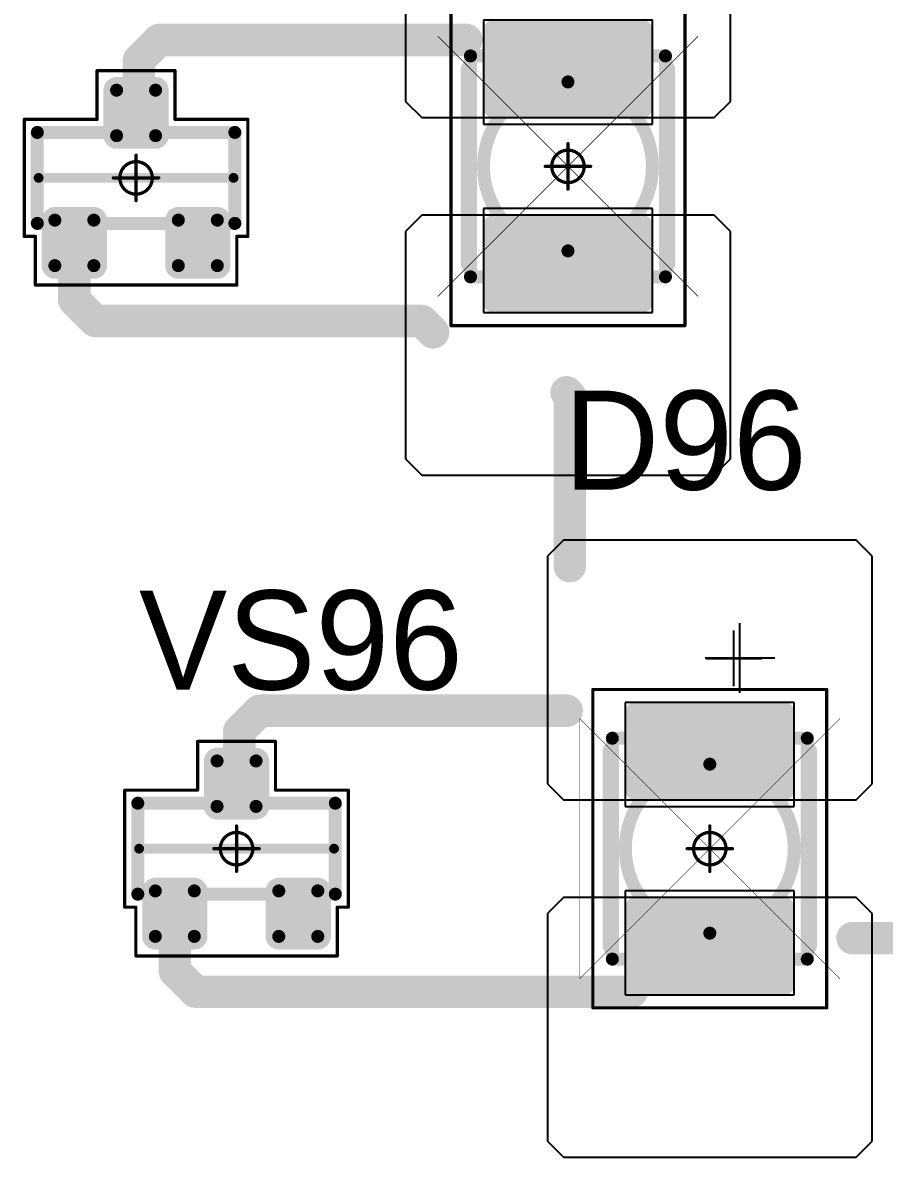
# Model space of a CAD drawing. Header units: millimetres. Extents: x 0 to 395, y 0 to 190.
# Drawn here: x 317.05 to 330.31, y 20.28 to 37.74 of the extents above; entities that cross this region are included whole.
import ezdxf

# ---------------------------------------------------------------- set-up
doc = ezdxf.new("R2010")
doc.units = ezdxf.units.MM
for name, color, linetype in [('Mechanical13', 56, 'Continuous'), ('Mechanical15', 56, 'Continuous'), ('Mechanical5', 56, 'Continuous'), ('TopLayer', 1, 'Continuous'), ('TopOverlay', 2, 'Continuous'), ('TopPaste', 8, 'Continuous'), ('TopSolder', 216, 'Continuous')]:
    doc.layers.add(name, color=color, linetype=linetype)

# ---------------------------------------------------------------- blocks, each defined once
blk = doc.blocks.new('SOT23_1088')
at = {"layer": 'Mechanical13', "const_width": 0.2}
for points in [[(-0.7, 1.52), (0.7, 1.52)], [(-0.7, 1.52), (-0.7, -1.52)], [(0.7, 1.52), (0.7, -1.52)], [(-0.7, -1.52), (0.7, -1.52)]]:
    blk.add_lwpolyline(points, dxfattribs=at)
at = {"layer": 'Mechanical13', "const_width": 0.1}
for points in [[(-0.75, 1.52, 1), (-0.65, 1.52, 1)], [(-0.75, 1.52, 1), (-0.65, 1.52, 1)], [(0.65, 1.52, 1), (0.75, 1.52, 1)], [(0.65, 1.52, 1), (0.75, 1.52, 1)], [(-0.75, -1.52, 1), (-0.65, -1.52, 1)], [(-0.75, -1.52, 1), (-0.65, -1.52, 1)], [(0.65, -1.52, 1), (0.75, -1.52, 1)], [(0.65, -1.52, 1), (0.75, -1.52, 1)]]:
    blk.add_lwpolyline(points, format="xyb", close=True, dxfattribs=at)
at = {"layer": 'Mechanical15', "const_width": 0.05}
for points in [[(-1.65, 1.55), (-1.65, -1.55)], [(-1.65, 1.55), (-0.9, 1.55)], [(-0.9, 1.72), (-0.9, 1.55)], [(-0.9, 1.72), (0.9, 1.72)], [(0.9, 1.72), (0.9, 0.6)], [(0.9, 0.6), (1.65, 0.6)], [(1.65, 0.6), (1.65, -0.6)], [(0, 0.35), (0, -0.35)], [(-0.35, 0), (0.35, 0)], [(0.9, -0.6), (1.65, -0.6)], [(0.9, -0.6), (0.9, -1.72)], [(-1.65, -1.55), (-0.9, -1.55)], [(-0.9, -1.55), (-0.9, -1.72)], [(-0.9, -1.72), (0.9, -1.72)]]:
    blk.add_lwpolyline(points, dxfattribs=at)
at = {"layer": 'Mechanical15'}
for points, const_width in [([(-1.662, 1.55, 1), (-1.637, 1.55, 1)], 0.025), ([(-1.662, 1.55, 1), (-1.637, 1.55, 1)], 0.025), ([(-0.913, 1.72, 1), (-0.888, 1.72, 1)], 0.025), ([(-0.913, 1.72, 1), (-0.888, 1.72, 1)], 0.025), ([(-0.913, 1.55, 1), (-0.888, 1.55, 1)], 0.025), ([(-0.913, 1.55, 1), (-0.888, 1.55, 1)], 0.025), ([(0.888, 1.72, 1), (0.913, 1.72, 1)], 0.025), ([(0.888, 1.72, 1), (0.913, 1.72, 1)], 0.025), ([(0.888, 0.6, 1), (0.913, 0.6, 1)], 0.025), ([(0.888, 0.6, 1), (0.913, 0.6, 1)], 0.025), ([(1.637, 0.6, 1), (1.662, 0.6, 1)], 0.025), ([(1.637, 0.6, 1), (1.662, 0.6, 1)], 0.025), ([(-0.012, 0.35, 1), (0.012, 0.35, 1)], 0.025), ([(0.25, 0, 1), (-0.25, 0, 1)], 0.05), ([(-0.362, 0, 1), (-0.337, 0, 1)], 0.025), ([(-0.262, 0, 1), (-0.238, 0, 1)], 0.025), ([(0.238, 0, 1), (0.262, 0, 1)], 0.025), ([(0.337, 0, 1), (0.362, 0, 1)], 0.025), ([(-0.012, -0.35, 1), (0.012, -0.35, 1)], 0.025), ([(0.888, -0.6, 1), (0.913, -0.6, 1)], 0.025), ([(0.888, -0.6, 1), (0.913, -0.6, 1)], 0.025), ([(1.637, -0.6, 1), (1.662, -0.6, 1)], 0.025), ([(1.637, -0.6, 1), (1.662, -0.6, 1)], 0.025), ([(-1.662, -1.55, 1), (-1.637, -1.55, 1)], 0.025), ([(-1.662, -1.55, 1), (-1.637, -1.55, 1)], 0.025), ([(-0.913, -1.55, 1), (-0.888, -1.55, 1)], 0.025), ([(-0.913, -1.55, 1), (-0.888, -1.55, 1)], 0.025), ([(-0.913, -1.72, 1), (-0.888, -1.72, 1)], 0.025), ([(-0.913, -1.72, 1), (-0.888, -1.72, 1)], 0.025), ([(0.888, -1.72, 1), (0.913, -1.72, 1)], 0.025), ([(0.888, -1.72, 1), (0.913, -1.72, 1)], 0.025)]:
    blk.add_lwpolyline(points, format="xyb", close=True, dxfattribs=dict(at, const_width=const_width))
at = {"layer": 'TopLayer', "const_width": 0.1}
for points in [[(-1.4, 1.25, 1), (-1.3, 1.25, 1)], [(-0.7, 1.25, 1), (-0.6, 1.25, 1)], [(-1.4, 0.65, 1), (-1.3, 0.65, 1)], [(-0.7, 0.65, 1), (-0.6, 0.65, 1)], [(0.6, 0.3, 1), (0.7, 0.3, 1)], [(1.3, 0.3, 1), (1.4, 0.3, 1)], [(0.6, -0.3, 1), (0.7, -0.3, 1)], [(1.3, -0.3, 1), (1.4, -0.3, 1)], [(-1.4, -0.65, 1), (-1.3, -0.65, 1)], [(-0.7, -0.65, 1), (-0.6, -0.65, 1)], [(-1.4, -1.25, 1), (-1.3, -1.25, 1)], [(-0.7, -1.25, 1), (-0.6, -1.25, 1)]]:
    blk.add_lwpolyline(points, format="xyb", close=True, dxfattribs=at)
at = {"layer": 'TopLayer'}
for points in [[(-1.45, 1.25), (-1.45, 0.65), (-0.55, 1.25), (-0.55, 0.65)], [(-1.35, 1.35), (-1.35, 0.55), (-0.65, 1.35), (-0.65, 0.55)], [(0.65, 0.4), (0.65, -0.4), (1.35, 0.4), (1.35, -0.4)], [(0.55, 0.3), (0.55, -0.3), (1.45, 0.3), (1.45, -0.3)], [(-1.45, -0.65), (-1.45, -1.25), (-0.55, -0.65), (-0.55, -1.25)], [(-1.35, -0.55), (-1.35, -1.35), (-0.65, -0.55), (-0.65, -1.35)]]:
    blk.add_solid(points, dxfattribs=at)
at = {"layer": 'TopOverlay', "const_width": 0.15}
blk.add_lwpolyline([(0, 1.5), (0, -1.5)], dxfattribs=at)
at = {"layer": 'TopOverlay', "const_width": 0.075}
for points in [[(-0.038, 1.5, 1), (0.038, 1.5, 1)], [(-0.038, -1.5, 1), (0.038, -1.5, 1)]]:
    blk.add_lwpolyline(points, format="xyb", close=True, dxfattribs=at)
at = {"layer": 'TopPaste', "const_width": 0.075}
for points in [[(-1.387, 1.25, 1), (-1.313, 1.25, 1)], [(-0.687, 1.25, 1), (-0.613, 1.25, 1)], [(-1.387, 0.65, 1), (-1.313, 0.65, 1)], [(-0.687, 0.65, 1), (-0.613, 0.65, 1)], [(0.613, 0.3, 1), (0.687, 0.3, 1)], [(1.313, 0.3, 1), (1.387, 0.3, 1)], [(0.613, -0.3, 1), (0.687, -0.3, 1)], [(1.313, -0.3, 1), (1.387, -0.3, 1)], [(-1.387, -0.65, 1), (-1.313, -0.65, 1)], [(-0.687, -0.65, 1), (-0.613, -0.65, 1)], [(-1.387, -1.25, 1), (-1.313, -1.25, 1)], [(-0.687, -1.25, 1), (-0.613, -1.25, 1)]]:
    blk.add_lwpolyline(points, format="xyb", close=True, dxfattribs=at)
at = {"layer": 'TopPaste'}
for points in [[(-1.425, 1.25), (-1.425, 0.65), (-0.575, 1.25), (-0.575, 0.65)], [(-1.35, 1.325), (-1.35, 0.575), (-0.65, 1.325), (-0.65, 0.575)], [(0.65, 0.375), (0.65, -0.375), (1.35, 0.375), (1.35, -0.375)], [(0.575, 0.3), (0.575, -0.3), (1.425, 0.3), (1.425, -0.3)], [(-1.425, -0.65), (-1.425, -1.25), (-0.575, -0.65), (-0.575, -1.25)], [(-1.35, -0.575), (-1.35, -1.325), (-0.65, -0.575), (-0.65, -1.325)]]:
    blk.add_solid(points, dxfattribs=at)
at = {"layer": 'TopSolder', "const_width": 0.202}
for points in [[(-1.451, 1.25, 1), (-1.249, 1.25, 1)], [(-0.751, 1.25, 1), (-0.549, 1.25, 1)], [(-1.451, 0.65, 1), (-1.249, 0.65, 1)], [(-0.751, 0.65, 1), (-0.549, 0.65, 1)], [(0.549, 0.3, 1), (0.751, 0.3, 1)], [(1.249, 0.3, 1), (1.451, 0.3, 1)], [(0.549, -0.3, 1), (0.751, -0.3, 1)], [(1.249, -0.3, 1), (1.451, -0.3, 1)], [(-1.451, -0.65, 1), (-1.249, -0.65, 1)], [(-0.751, -0.65, 1), (-0.549, -0.65, 1)], [(-1.451, -1.25, 1), (-1.249, -1.25, 1)], [(-0.751, -1.25, 1), (-0.549, -1.25, 1)]]:
    blk.add_lwpolyline(points, format="xyb", close=True, dxfattribs=at)
at = {"layer": 'TopSolder'}
for points in [[(-1.35, 1.452), (-1.35, 0.448), (-0.65, 1.452), (-0.65, 0.448)], [(-1.552, 1.25), (-1.552, 0.65), (-0.448, 1.25), (-0.448, 0.65)], [(0.65, 0.502), (0.65, -0.502), (1.35, 0.502), (1.35, -0.502)], [(0.448, 0.3), (0.448, -0.3), (1.552, 0.3), (1.552, -0.3)], [(-1.35, -0.448), (-1.35, -1.452), (-0.65, -0.448), (-0.65, -1.452)], [(-1.552, -0.65), (-1.552, -1.25), (-0.448, -0.65), (-0.448, -1.25)]]:
    blk.add_solid(points, dxfattribs=at)
blk = doc.blocks.new('SOT23_1089')
at = {"layer": 'Mechanical13', "const_width": 0.2}
for points in [[(-0.7, 1.52), (0.7, 1.52)], [(-0.7, 1.52), (-0.7, -1.52)], [(0.7, 1.52), (0.7, -1.52)], [(-0.7, -1.52), (0.7, -1.52)]]:
    blk.add_lwpolyline(points, dxfattribs=at)
at = {"layer": 'Mechanical13', "const_width": 0.1}
for points in [[(-0.75, 1.52, 1), (-0.65, 1.52, 1)], [(-0.75, 1.52, 1), (-0.65, 1.52, 1)], [(0.65, 1.52, 1), (0.75, 1.52, 1)], [(0.65, 1.52, 1), (0.75, 1.52, 1)], [(-0.75, -1.52, 1), (-0.65, -1.52, 1)], [(-0.75, -1.52, 1), (-0.65, -1.52, 1)], [(0.65, -1.52, 1), (0.75, -1.52, 1)], [(0.65, -1.52, 1), (0.75, -1.52, 1)]]:
    blk.add_lwpolyline(points, format="xyb", close=True, dxfattribs=at)
at = {"layer": 'Mechanical15', "const_width": 0.05}
for points in [[(-1.65, 1.55), (-1.65, -1.55)], [(-1.65, 1.55), (-0.9, 1.55)], [(-0.9, 1.72), (-0.9, 1.55)], [(-0.9, 1.72), (0.9, 1.72)], [(0.9, 1.72), (0.9, 0.6)], [(0.9, 0.6), (1.65, 0.6)], [(1.65, 0.6), (1.65, -0.6)], [(0, 0.35), (0, -0.35)], [(-0.35, 0), (0.35, 0)], [(0.9, -0.6), (1.65, -0.6)], [(0.9, -0.6), (0.9, -1.72)], [(-1.65, -1.55), (-0.9, -1.55)], [(-0.9, -1.55), (-0.9, -1.72)], [(-0.9, -1.72), (0.9, -1.72)]]:
    blk.add_lwpolyline(points, dxfattribs=at)
at = {"layer": 'Mechanical15'}
for points, const_width in [([(-1.662, 1.55, 1), (-1.637, 1.55, 1)], 0.025), ([(-1.662, 1.55, 1), (-1.637, 1.55, 1)], 0.025), ([(-0.913, 1.72, 1), (-0.888, 1.72, 1)], 0.025), ([(-0.913, 1.72, 1), (-0.888, 1.72, 1)], 0.025), ([(-0.913, 1.55, 1), (-0.888, 1.55, 1)], 0.025), ([(-0.913, 1.55, 1), (-0.888, 1.55, 1)], 0.025), ([(0.888, 1.72, 1), (0.913, 1.72, 1)], 0.025), ([(0.888, 1.72, 1), (0.913, 1.72, 1)], 0.025), ([(0.888, 0.6, 1), (0.913, 0.6, 1)], 0.025), ([(0.888, 0.6, 1), (0.913, 0.6, 1)], 0.025), ([(1.637, 0.6, 1), (1.662, 0.6, 1)], 0.025), ([(1.637, 0.6, 1), (1.662, 0.6, 1)], 0.025), ([(-0.012, 0.35, 1), (0.012, 0.35, 1)], 0.025), ([(0.25, 0, 1), (-0.25, 0, 1)], 0.05), ([(-0.362, 0, 1), (-0.337, 0, 1)], 0.025), ([(-0.262, 0, 1), (-0.238, 0, 1)], 0.025), ([(0.238, 0, 1), (0.262, 0, 1)], 0.025), ([(0.337, 0, 1), (0.362, 0, 1)], 0.025), ([(-0.012, -0.35, 1), (0.012, -0.35, 1)], 0.025), ([(0.888, -0.6, 1), (0.913, -0.6, 1)], 0.025), ([(0.888, -0.6, 1), (0.913, -0.6, 1)], 0.025), ([(1.637, -0.6, 1), (1.662, -0.6, 1)], 0.025), ([(1.637, -0.6, 1), (1.662, -0.6, 1)], 0.025), ([(-1.662, -1.55, 1), (-1.637, -1.55, 1)], 0.025), ([(-1.662, -1.55, 1), (-1.637, -1.55, 1)], 0.025), ([(-0.913, -1.55, 1), (-0.888, -1.55, 1)], 0.025), ([(-0.913, -1.55, 1), (-0.888, -1.55, 1)], 0.025), ([(-0.913, -1.72, 1), (-0.888, -1.72, 1)], 0.025), ([(-0.913, -1.72, 1), (-0.888, -1.72, 1)], 0.025), ([(0.888, -1.72, 1), (0.913, -1.72, 1)], 0.025), ([(0.888, -1.72, 1), (0.913, -1.72, 1)], 0.025)]:
    blk.add_lwpolyline(points, format="xyb", close=True, dxfattribs=dict(at, const_width=const_width))
at = {"layer": 'TopLayer', "const_width": 0.1}
for points in [[(-1.4, 1.25, 1), (-1.3, 1.25, 1)], [(-0.7, 1.25, 1), (-0.6, 1.25, 1)], [(-1.4, 0.65, 1), (-1.3, 0.65, 1)], [(-0.7, 0.65, 1), (-0.6, 0.65, 1)], [(0.6, 0.3, 1), (0.7, 0.3, 1)], [(1.3, 0.3, 1), (1.4, 0.3, 1)], [(0.6, -0.3, 1), (0.7, -0.3, 1)], [(1.3, -0.3, 1), (1.4, -0.3, 1)], [(-1.4, -0.65, 1), (-1.3, -0.65, 1)], [(-0.7, -0.65, 1), (-0.6, -0.65, 1)], [(-1.4, -1.25, 1), (-1.3, -1.25, 1)], [(-0.7, -1.25, 1), (-0.6, -1.25, 1)]]:
    blk.add_lwpolyline(points, format="xyb", close=True, dxfattribs=at)
at = {"layer": 'TopLayer'}
for points in [[(-1.45, 1.25), (-1.45, 0.65), (-0.55, 1.25), (-0.55, 0.65)], [(-1.35, 1.35), (-1.35, 0.55), (-0.65, 1.35), (-0.65, 0.55)], [(0.65, 0.4), (0.65, -0.4), (1.35, 0.4), (1.35, -0.4)], [(0.55, 0.3), (0.55, -0.3), (1.45, 0.3), (1.45, -0.3)], [(-1.45, -0.65), (-1.45, -1.25), (-0.55, -0.65), (-0.55, -1.25)], [(-1.35, -0.55), (-1.35, -1.35), (-0.65, -0.55), (-0.65, -1.35)]]:
    blk.add_solid(points, dxfattribs=at)
at = {"layer": 'TopOverlay', "const_width": 0.15}
blk.add_lwpolyline([(0, 1.5), (0, -1.5)], dxfattribs=at)
at = {"layer": 'TopOverlay', "const_width": 0.075}
for points in [[(-0.038, 1.5, 1), (0.038, 1.5, 1)], [(-0.038, -1.5, 1), (0.038, -1.5, 1)]]:
    blk.add_lwpolyline(points, format="xyb", close=True, dxfattribs=at)
at = {"layer": 'TopPaste', "const_width": 0.075}
for points in [[(-1.387, 1.25, 1), (-1.313, 1.25, 1)], [(-0.687, 1.25, 1), (-0.613, 1.25, 1)], [(-1.387, 0.65, 1), (-1.313, 0.65, 1)], [(-0.687, 0.65, 1), (-0.613, 0.65, 1)], [(0.613, 0.3, 1), (0.687, 0.3, 1)], [(1.313, 0.3, 1), (1.387, 0.3, 1)], [(0.613, -0.3, 1), (0.687, -0.3, 1)], [(1.313, -0.3, 1), (1.387, -0.3, 1)], [(-1.387, -0.65, 1), (-1.313, -0.65, 1)], [(-0.687, -0.65, 1), (-0.613, -0.65, 1)], [(-1.387, -1.25, 1), (-1.313, -1.25, 1)], [(-0.687, -1.25, 1), (-0.613, -1.25, 1)]]:
    blk.add_lwpolyline(points, format="xyb", close=True, dxfattribs=at)
at = {"layer": 'TopPaste'}
for points in [[(-1.425, 1.25), (-1.425, 0.65), (-0.575, 1.25), (-0.575, 0.65)], [(-1.35, 1.325), (-1.35, 0.575), (-0.65, 1.325), (-0.65, 0.575)], [(0.65, 0.375), (0.65, -0.375), (1.35, 0.375), (1.35, -0.375)], [(0.575, 0.3), (0.575, -0.3), (1.425, 0.3), (1.425, -0.3)], [(-1.425, -0.65), (-1.425, -1.25), (-0.575, -0.65), (-0.575, -1.25)], [(-1.35, -0.575), (-1.35, -1.325), (-0.65, -0.575), (-0.65, -1.325)]]:
    blk.add_solid(points, dxfattribs=at)
at = {"layer": 'TopSolder', "const_width": 0.202}
for points in [[(-1.451, 1.25, 1), (-1.249, 1.25, 1)], [(-0.751, 1.25, 1), (-0.549, 1.25, 1)], [(-1.451, 0.65, 1), (-1.249, 0.65, 1)], [(-0.751, 0.65, 1), (-0.549, 0.65, 1)], [(0.549, 0.3, 1), (0.751, 0.3, 1)], [(1.249, 0.3, 1), (1.451, 0.3, 1)], [(0.549, -0.3, 1), (0.751, -0.3, 1)], [(1.249, -0.3, 1), (1.451, -0.3, 1)], [(-1.451, -0.65, 1), (-1.249, -0.65, 1)], [(-0.751, -0.65, 1), (-0.549, -0.65, 1)], [(-1.451, -1.25, 1), (-1.249, -1.25, 1)], [(-0.751, -1.25, 1), (-0.549, -1.25, 1)]]:
    blk.add_lwpolyline(points, format="xyb", close=True, dxfattribs=at)
at = {"layer": 'TopSolder'}
for points in [[(-1.35, 1.452), (-1.35, 0.448), (-0.65, 1.452), (-0.65, 0.448)], [(-1.552, 1.25), (-1.552, 0.65), (-0.448, 1.25), (-0.448, 0.65)], [(0.65, 0.502), (0.65, -0.502), (1.35, 0.502), (1.35, -0.502)], [(0.448, 0.3), (0.448, -0.3), (1.552, 0.3), (1.552, -0.3)], [(-1.35, -0.448), (-1.35, -1.452), (-0.65, -0.448), (-0.65, -1.452)], [(-1.552, -0.65), (-1.552, -1.25), (-0.448, -0.65), (-0.448, -1.25)]]:
    blk.add_solid(points, dxfattribs=at)
blk = doc.blocks.new('T66G_4_1237')
at = {"layer": 'Mechanical13'}
for p, q in [((2.936, 0.071), (2.936, -1)), ((2.4, -0.464), (3.471, -0.464))]:
    blk.add_line(p, q, dxfattribs=at)
at = {"layer": 'Mechanical13', "const_width": 0.2}
for points in [[(-1.7, 1.5), (1.7, 1.5)], [(-1.7, 1.5), (-1.7, -1.5)], [(1.7, 1.5), (1.7, -1.5)], [(-1.7, -1.5), (1.7, -1.5)]]:
    blk.add_lwpolyline(points, dxfattribs=at)
at = {"layer": 'Mechanical13'}
for points, const_width in [([(-1.75, 1.5, 1), (-1.65, 1.5, 1)], 0.1), ([(-1.75, 1.5, 1), (-1.65, 1.5, 1)], 0.1), ([(1.65, 1.5, 1), (1.75, 1.5, 1)], 0.1), ([(1.65, 1.5, 1), (1.75, 1.5, 1)], 0.1), ([(1.3, 0, 1), (-1.3, 0, 1)], 0.2), ([(-1.35, 0, 1), (-1.25, 0, 1)], 0.1), ([(1.25, 0, 1), (1.35, 0, 1)], 0.1), ([(-1.75, -1.5, 1), (-1.65, -1.5, 1)], 0.1), ([(-1.75, -1.5, 1), (-1.65, -1.5, 1)], 0.1), ([(1.65, -1.5, 1), (1.75, -1.5, 1)], 0.1), ([(1.65, -1.5, 1), (1.75, -1.5, 1)], 0.1)]:
    blk.add_lwpolyline(points, format="xyb", close=True, dxfattribs=dict(at, const_width=const_width))
at = {"layer": 'Mechanical15', "const_width": 0.05}
for points in [[(-2.45, 1.8), (-2.45, -1.8)], [(-2.45, 1.8), (2.45, 1.8)], [(2.45, 1.8), (2.45, -1.8)], [(0, 0.35), (0, -0.35)], [(-0.35, 0), (0.35, 0)], [(-2.45, -1.8), (2.45, -1.8)]]:
    blk.add_lwpolyline(points, dxfattribs=at)
at = {"layer": 'Mechanical15'}
for points, const_width in [([(-2.462, 1.8, 1), (-2.438, 1.8, 1)], 0.025), ([(-2.462, 1.8, 1), (-2.438, 1.8, 1)], 0.025), ([(2.438, 1.8, 1), (2.462, 1.8, 1)], 0.025), ([(2.438, 1.8, 1), (2.462, 1.8, 1)], 0.025), ([(-0.012, 0.35, 1), (0.012, 0.35, 1)], 0.025), ([(0.25, 0, 1), (-0.25, 0, 1)], 0.05), ([(-0.362, 0, 1), (-0.337, 0, 1)], 0.025), ([(-0.262, 0, 1), (-0.238, 0, 1)], 0.025), ([(0.238, 0, 1), (0.262, 0, 1)], 0.025), ([(0.337, 0, 1), (0.362, 0, 1)], 0.025), ([(-0.012, -0.35, 1), (0.012, -0.35, 1)], 0.025), ([(-2.462, -1.8, 1), (-2.438, -1.8, 1)], 0.025), ([(-2.462, -1.8, 1), (-2.438, -1.8, 1)], 0.025), ([(2.438, -1.8, 1), (2.462, -1.8, 1)], 0.025), ([(2.438, -1.8, 1), (2.462, -1.8, 1)], 0.025)]:
    blk.add_lwpolyline(points, format="xyb", close=True, dxfattribs=dict(at, const_width=const_width))
at = {"layer": 'TopLayer'}
for p, q in [((-4.5, 2.5), (-4.75, 2.25)), ((-1, 2.5), (-4.5, 2.5)), ((-0.75, 2.25), (-1, 2.5)), ((1, 2.5), (0.75, 2.25)), ((4.5, 2.5), (1, 2.5)), ((4.75, 2.25), (4.5, 2.5)), ((-4.75, 2.25), (-4.75, -2.25)), ((-0.75, -2.25), (-0.75, 2.25)), ((0.75, 2.25), (0.75, -2.25)), ((4.75, -2.25), (4.75, 2.25)), ((-4.75, -2.25), (-4.5, -2.5)), ((-1, -2.5), (-0.75, -2.25)), ((0.75, -2.25), (1, -2.5)), ((4.5, -2.5), (4.75, -2.25)), ((-4.5, -2.5), (-1, -2.5)), ((1, -2.5), (4.5, -2.5))]:
    blk.add_line(p, q, dxfattribs=at)
at = {"layer": 'TopLayer', "const_width": 0.15}
for points in [[(-2.175, 1.15, 1), (-2.025, 1.15, 1)], [(-0.975, 1.15, 1), (-0.825, 1.15, 1)], [(0.825, 1.15, 1), (0.975, 1.15, 1)], [(2.025, 1.15, 1), (2.175, 1.15, 1)], [(-2.175, -1.15, 1), (-2.025, -1.15, 1)], [(-0.975, -1.15, 1), (-0.825, -1.15, 1)], [(0.825, -1.15, 1), (0.975, -1.15, 1)], [(2.025, -1.15, 1), (2.175, -1.15, 1)]]:
    blk.add_lwpolyline(points, format="xyb", close=True, dxfattribs=at)
at = {"layer": 'TopLayer'}
for points in [[(-0.9, 1.3), (-2.1, 1.3), (-0.9, -1.3), (-2.1, -1.3)], [(2.1, 1.3), (0.9, 1.3), (2.1, -1.3), (0.9, -1.3)], [(-0.75, 1.15), (-2.25, 1.15), (-0.75, -1.15), (-2.25, -1.15)], [(2.25, 1.15), (0.75, 1.15), (2.25, -1.15), (0.75, -1.15)]]:
    blk.add_solid(points, dxfattribs=at)
at = {"layer": 'TopOverlay'}
for p, q in [((2.928, 0.057), (2.928, -0.8)), ((2.5, -0.372), (3.357, -0.372))]:
    blk.add_line(p, q, dxfattribs=at)
at = {"layer": 'TopOverlay', "const_width": 0.25}
for points in [[(-1.5, 1.525), (1.5, 1.525)], [(-1.5, -1.525), (1.5, -1.525)]]:
    blk.add_lwpolyline(points, dxfattribs=at)
at = {"layer": 'TopOverlay', "const_width": 0.125}
for points in [[(-1.562, 1.525, 1), (-1.438, 1.525, 1)], [(1.438, 1.525, 1), (1.562, 1.525, 1)], [(-1.562, -1.525, 1), (-1.438, -1.525, 1)], [(1.438, -1.525, 1), (1.562, -1.525, 1)]]:
    blk.add_lwpolyline(points, format="xyb", close=True, dxfattribs=at)
at = {"layer": 'TopPaste', "const_width": 0.125}
for points in [[(-2.162, 1.15, 1), (-2.037, 1.15, 1)], [(-0.962, 1.15, 1), (-0.838, 1.15, 1)], [(0.838, 1.15, 1), (0.962, 1.15, 1)], [(2.037, 1.15, 1), (2.162, 1.15, 1)], [(-2.162, -1.15, 1), (-2.037, -1.15, 1)], [(-0.962, -1.15, 1), (-0.838, -1.15, 1)], [(0.838, -1.15, 1), (0.962, -1.15, 1)], [(2.037, -1.15, 1), (2.162, -1.15, 1)]]:
    blk.add_lwpolyline(points, format="xyb", close=True, dxfattribs=at)
at = {"layer": 'TopPaste'}
for points in [[(-0.9, 1.275), (-2.1, 1.275), (-0.9, -1.275), (-2.1, -1.275)], [(2.1, 1.275), (0.9, 1.275), (2.1, -1.275), (0.9, -1.275)], [(-0.775, 1.15), (-2.225, 1.15), (-0.775, -1.15), (-2.225, -1.15)], [(2.225, 1.15), (0.775, 1.15), (2.225, -1.15), (0.775, -1.15)]]:
    blk.add_solid(points, dxfattribs=at)
at = {"layer": 'TopSolder'}
for p, q in [((-2.25, 1.3), (-2.25, -1.3)), ((-0.65, 1.3), (-2.25, 1.3)), ((-0.65, -1.3), (-0.65, 1.3)), ((0.65, 1.3), (0.65, -1.3)), ((2.25, 1.3), (0.65, 1.3)), ((2.25, -1.3), (2.25, 1.3)), ((-2.25, -1.3), (-0.65, -1.3)), ((0.65, -1.3), (2.25, -1.3))]:
    blk.add_line(p, q, dxfattribs=at)
blk = doc.blocks.new('T66G_4_1238')
at = {"layer": 'Mechanical13'}
for p, q in [((2.936, 0.071), (2.936, -1)), ((2.4, -0.464), (3.471, -0.464))]:
    blk.add_line(p, q, dxfattribs=at)
at = {"layer": 'Mechanical13', "const_width": 0.2}
for points in [[(-1.7, 1.5), (1.7, 1.5)], [(-1.7, 1.5), (-1.7, -1.5)], [(1.7, 1.5), (1.7, -1.5)], [(-1.7, -1.5), (1.7, -1.5)]]:
    blk.add_lwpolyline(points, dxfattribs=at)
at = {"layer": 'Mechanical13'}
for points, const_width in [([(-1.75, 1.5, 1), (-1.65, 1.5, 1)], 0.1), ([(-1.75, 1.5, 1), (-1.65, 1.5, 1)], 0.1), ([(1.65, 1.5, 1), (1.75, 1.5, 1)], 0.1), ([(1.65, 1.5, 1), (1.75, 1.5, 1)], 0.1), ([(1.3, 0, 1), (-1.3, 0, 1)], 0.2), ([(-1.35, 0, 1), (-1.25, 0, 1)], 0.1), ([(1.25, 0, 1), (1.35, 0, 1)], 0.1), ([(-1.75, -1.5, 1), (-1.65, -1.5, 1)], 0.1), ([(-1.75, -1.5, 1), (-1.65, -1.5, 1)], 0.1), ([(1.65, -1.5, 1), (1.75, -1.5, 1)], 0.1), ([(1.65, -1.5, 1), (1.75, -1.5, 1)], 0.1)]:
    blk.add_lwpolyline(points, format="xyb", close=True, dxfattribs=dict(at, const_width=const_width))
at = {"layer": 'Mechanical15', "const_width": 0.05}
for points in [[(-2.45, 1.8), (-2.45, -1.8)], [(-2.45, 1.8), (2.45, 1.8)], [(2.45, 1.8), (2.45, -1.8)], [(0, 0.35), (0, -0.35)], [(-0.35, 0), (0.35, 0)], [(-2.45, -1.8), (2.45, -1.8)]]:
    blk.add_lwpolyline(points, dxfattribs=at)
at = {"layer": 'Mechanical15'}
for points, const_width in [([(-2.462, 1.8, 1), (-2.438, 1.8, 1)], 0.025), ([(-2.462, 1.8, 1), (-2.438, 1.8, 1)], 0.025), ([(2.438, 1.8, 1), (2.462, 1.8, 1)], 0.025), ([(2.438, 1.8, 1), (2.462, 1.8, 1)], 0.025), ([(-0.012, 0.35, 1), (0.012, 0.35, 1)], 0.025), ([(0.25, 0, 1), (-0.25, 0, 1)], 0.05), ([(-0.362, 0, 1), (-0.337, 0, 1)], 0.025), ([(-0.262, 0, 1), (-0.238, 0, 1)], 0.025), ([(0.238, 0, 1), (0.262, 0, 1)], 0.025), ([(0.337, 0, 1), (0.362, 0, 1)], 0.025), ([(-0.012, -0.35, 1), (0.012, -0.35, 1)], 0.025), ([(-2.462, -1.8, 1), (-2.438, -1.8, 1)], 0.025), ([(-2.462, -1.8, 1), (-2.438, -1.8, 1)], 0.025), ([(2.438, -1.8, 1), (2.462, -1.8, 1)], 0.025), ([(2.438, -1.8, 1), (2.462, -1.8, 1)], 0.025)]:
    blk.add_lwpolyline(points, format="xyb", close=True, dxfattribs=dict(at, const_width=const_width))
at = {"layer": 'TopLayer'}
for p, q in [((-4.5, 2.5), (-4.75, 2.25)), ((-1, 2.5), (-4.5, 2.5)), ((-0.75, 2.25), (-1, 2.5)), ((1, 2.5), (0.75, 2.25)), ((4.5, 2.5), (1, 2.5)), ((4.75, 2.25), (4.5, 2.5)), ((-4.75, 2.25), (-4.75, -2.25)), ((-0.75, -2.25), (-0.75, 2.25)), ((0.75, 2.25), (0.75, -2.25)), ((4.75, -2.25), (4.75, 2.25)), ((-4.75, -2.25), (-4.5, -2.5)), ((-1, -2.5), (-0.75, -2.25)), ((0.75, -2.25), (1, -2.5)), ((4.5, -2.5), (4.75, -2.25)), ((-4.5, -2.5), (-1, -2.5)), ((1, -2.5), (4.5, -2.5))]:
    blk.add_line(p, q, dxfattribs=at)
at = {"layer": 'TopLayer', "const_width": 0.15}
for points in [[(-2.175, 1.15, 1), (-2.025, 1.15, 1)], [(-0.975, 1.15, 1), (-0.825, 1.15, 1)], [(0.825, 1.15, 1), (0.975, 1.15, 1)], [(2.025, 1.15, 1), (2.175, 1.15, 1)], [(-2.175, -1.15, 1), (-2.025, -1.15, 1)], [(-0.975, -1.15, 1), (-0.825, -1.15, 1)], [(0.825, -1.15, 1), (0.975, -1.15, 1)], [(2.025, -1.15, 1), (2.175, -1.15, 1)]]:
    blk.add_lwpolyline(points, format="xyb", close=True, dxfattribs=at)
at = {"layer": 'TopLayer'}
for points in [[(-0.9, 1.3), (-2.1, 1.3), (-0.9, -1.3), (-2.1, -1.3)], [(2.1, 1.3), (0.9, 1.3), (2.1, -1.3), (0.9, -1.3)], [(-0.75, 1.15), (-2.25, 1.15), (-0.75, -1.15), (-2.25, -1.15)], [(2.25, 1.15), (0.75, 1.15), (2.25, -1.15), (0.75, -1.15)]]:
    blk.add_solid(points, dxfattribs=at)
at = {"layer": 'TopOverlay'}
for p, q in [((2.928, 0.057), (2.928, -0.8)), ((2.5, -0.372), (3.357, -0.372))]:
    blk.add_line(p, q, dxfattribs=at)
at = {"layer": 'TopOverlay', "const_width": 0.25}
for points in [[(-1.5, 1.525), (1.5, 1.525)], [(-1.5, -1.525), (1.5, -1.525)]]:
    blk.add_lwpolyline(points, dxfattribs=at)
at = {"layer": 'TopOverlay', "const_width": 0.125}
for points in [[(-1.562, 1.525, 1), (-1.438, 1.525, 1)], [(1.438, 1.525, 1), (1.562, 1.525, 1)], [(-1.562, -1.525, 1), (-1.438, -1.525, 1)], [(1.438, -1.525, 1), (1.562, -1.525, 1)]]:
    blk.add_lwpolyline(points, format="xyb", close=True, dxfattribs=at)
at = {"layer": 'TopPaste', "const_width": 0.125}
for points in [[(-2.162, 1.15, 1), (-2.037, 1.15, 1)], [(-0.962, 1.15, 1), (-0.838, 1.15, 1)], [(0.838, 1.15, 1), (0.962, 1.15, 1)], [(2.037, 1.15, 1), (2.162, 1.15, 1)], [(-2.162, -1.15, 1), (-2.037, -1.15, 1)], [(-0.962, -1.15, 1), (-0.838, -1.15, 1)], [(0.838, -1.15, 1), (0.962, -1.15, 1)], [(2.037, -1.15, 1), (2.162, -1.15, 1)]]:
    blk.add_lwpolyline(points, format="xyb", close=True, dxfattribs=at)
at = {"layer": 'TopPaste'}
for points in [[(-0.9, 1.275), (-2.1, 1.275), (-0.9, -1.275), (-2.1, -1.275)], [(2.1, 1.275), (0.9, 1.275), (2.1, -1.275), (0.9, -1.275)], [(-0.775, 1.15), (-2.225, 1.15), (-0.775, -1.15), (-2.225, -1.15)], [(2.225, 1.15), (0.775, 1.15), (2.225, -1.15), (0.775, -1.15)]]:
    blk.add_solid(points, dxfattribs=at)
at = {"layer": 'TopSolder'}
for p, q in [((-2.25, 1.3), (-2.25, -1.3)), ((-0.65, 1.3), (-2.25, 1.3)), ((-0.65, -1.3), (-0.65, 1.3)), ((0.65, 1.3), (0.65, -1.3)), ((2.25, 1.3), (0.65, 1.3)), ((2.25, -1.3), (2.25, 1.3)), ((-2.25, -1.3), (-0.65, -1.3)), ((0.65, -1.3), (2.25, -1.3))]:
    blk.add_line(p, q, dxfattribs=at)

msp = doc.modelspace()

# ---------------------------------------------------------------- linework, layer by layer
at = {"layer": 'Mechanical5'}
for points, const_width in [([(323.446, 33.527), (327.446, 37.527)], 0.01), ([(323.446, 37.527), (327.446, 33.527)], 0.01), ([(323.446, 33.527), (323.446, 37.527)], 0.001), ([(323.446, 37.527), (327.446, 37.527)], 0.001), ([(327.446, 33.527), (327.446, 37.527)], 0.001), ([(323.446, 33.527), (327.446, 33.527)], 0.001), ([(325.629, 23.027), (329.629, 27.027)], 0.01), ([(325.629, 27.027), (329.629, 23.027)], 0.01), ([(325.629, 23.027), (325.629, 27.027)], 0.001), ([(325.629, 27.027), (329.629, 27.027)], 0.001), ([(329.629, 23.027), (329.629, 27.027)], 0.001), ([(325.629, 23.027), (329.629, 23.027)], 0.001)]:
    msp.add_lwpolyline(points, dxfattribs=dict(at, const_width=const_width))
for points, const_width in [([(323.443, 37.527, 1), (323.448, 37.527, 1)], 0.005), ([(323.445, 37.527, 1), (323.446, 37.527, 1)], 0.0005), ([(323.445, 37.527, 1), (323.446, 37.527, 1)], 0.0005), ([(327.443, 37.527, 1), (327.448, 37.527, 1)], 0.005), ([(327.445, 37.527, 1), (327.446, 37.527, 1)], 0.0005), ([(327.445, 37.527, 1), (327.446, 37.527, 1)], 0.0005), ([(323.443, 33.527, 1), (323.448, 33.527, 1)], 0.005), ([(323.445, 33.527, 1), (323.446, 33.527, 1)], 0.0005), ([(323.445, 33.527, 1), (323.446, 33.527, 1)], 0.0005), ([(327.443, 33.527, 1), (327.448, 33.527, 1)], 0.005), ([(327.445, 33.527, 1), (327.446, 33.527, 1)], 0.0005), ([(327.445, 33.527, 1), (327.446, 33.527, 1)], 0.0005), ([(325.626, 27.027, 1), (325.631, 27.027, 1)], 0.005), ([(325.629, 27.027, 1), (325.629, 27.027, 1)], 0.0005), ([(325.629, 27.027, 1), (325.629, 27.027, 1)], 0.0005), ([(329.626, 27.027, 1), (329.631, 27.027, 1)], 0.005), ([(329.629, 27.027, 1), (329.629, 27.027, 1)], 0.0005), ([(329.629, 27.027, 1), (329.629, 27.027, 1)], 0.0005), ([(325.626, 23.027, 1), (325.631, 23.027, 1)], 0.005), ([(325.629, 23.027, 1), (325.629, 23.027, 1)], 0.0005), ([(325.629, 23.027, 1), (325.629, 23.027, 1)], 0.0005), ([(329.626, 23.027, 1), (329.631, 23.027, 1)], 0.005), ([(329.629, 23.027, 1), (329.629, 23.027, 1)], 0.0005), ([(329.629, 23.027, 1), (329.629, 23.027, 1)], 0.0005)]:
    msp.add_lwpolyline(points, format="xyb", close=True, dxfattribs=dict(at, const_width=const_width))
at = {"layer": 'TopLayer', "const_width": 0.5}
for points in [[(318.843, 37.159), (319.157, 37.473)], [(319.157, 37.473), (323.882, 37.473)], [(318.843, 36.393), (318.843, 37.159)], [(318.8, 36.35), (318.843, 36.393)], [(317.85, 33.469), (317.85, 34.35)], [(317.85, 33.469), (318.171, 33.148)], [(318.171, 33.148), (323.196, 33.148)], [(323.196, 33.148), (323.371, 32.973)], [(325.425, 32.05), (325.475, 32)], [(325.475, 29.375), (325.475, 32)], [(320.388, 26.836), (320.702, 27.15)], [(320.702, 27.15), (325.427, 27.15)], [(320.388, 26.07), (320.388, 26.836)], [(320.345, 26.027), (320.388, 26.07)], [(319.395, 23.146), (319.395, 24.027)], [(329.825, 23.65), (330.75, 23.65)], [(319.395, 23.146), (319.717, 22.825)], [(319.717, 22.825), (326.425, 22.825)]]:
    msp.add_lwpolyline(points, dxfattribs=at)
at = {"layer": 'TopLayer', "const_width": 0.25}
for points in [[(319.032, 37.473, 1), (319.282, 37.473, 1)], [(319.032, 37.473, 1), (319.282, 37.473, 1)], [(323.757, 37.473, 1), (324.007, 37.473, 1)], [(318.718, 37.159, 1), (318.968, 37.159, 1)], [(318.718, 37.159, 1), (318.968, 37.159, 1)], [(318.675, 36.35, 1), (318.925, 36.35, 1)], [(318.718, 36.393, 1), (318.968, 36.393, 1)], [(318.718, 36.393, 1), (318.968, 36.393, 1)], [(317.725, 34.35, 1), (317.975, 34.35, 1)], [(317.725, 33.469, 1), (317.975, 33.469, 1)], [(317.725, 33.469, 1), (317.975, 33.469, 1)], [(318.046, 33.148, 1), (318.296, 33.148, 1)], [(318.046, 33.148, 1), (318.296, 33.148, 1)], [(323.071, 33.148, 1), (323.321, 33.148, 1)], [(323.071, 33.148, 1), (323.321, 33.148, 1)], [(323.246, 32.973, 1), (323.496, 32.973, 1)], [(325.3, 32.05, 1), (325.55, 32.05, 1)], [(325.35, 32, 1), (325.6, 32, 1)], [(325.35, 32, 1), (325.6, 32, 1)], [(325.35, 29.375, 1), (325.6, 29.375, 1)], [(320.577, 27.15, 1), (320.827, 27.15, 1)], [(320.577, 27.15, 1), (320.827, 27.15, 1)], [(325.302, 27.15, 1), (325.552, 27.15, 1)], [(320.263, 26.836, 1), (320.513, 26.836, 1)], [(320.263, 26.836, 1), (320.513, 26.836, 1)], [(320.22, 26.027, 1), (320.47, 26.027, 1)], [(320.263, 26.07, 1), (320.513, 26.07, 1)], [(320.263, 26.07, 1), (320.513, 26.07, 1)], [(319.27, 24.027, 1), (319.52, 24.027, 1)], [(329.7, 23.65, 1), (329.95, 23.65, 1)], [(319.27, 23.146, 1), (319.52, 23.146, 1)], [(319.27, 23.146, 1), (319.52, 23.146, 1)], [(319.592, 22.825, 1), (319.842, 22.825, 1)], [(319.592, 22.825, 1), (319.842, 22.825, 1)], [(326.3, 22.825, 1), (326.55, 22.825, 1)]]:
    msp.add_lwpolyline(points, format="xyb", close=True, dxfattribs=at)

# ---------------------------------------------------------------- block references
at = {"rotation": 90}
for name, p in [('T66G_4_1238', (325.446, 35.527)), ('SOT23_1089', (318.8, 35.35)), ('T66G_4_1237', (327.629, 25.027)), ('SOT23_1088', (320.346, 25.027))]:
    msp.add_blockref(name, p, dxfattribs=at)

# ---------------------------------------------------------------- texts
at = {"layer": 'TopOverlay'}
for s, p in [('D96', (325.381, 30.552)), ('VS96', (318.843, 27.476))]:
    msp.add_text(s, height=1.524, dxfattribs=at).set_placement(p)

doc.saveas('drawing.dxf')
